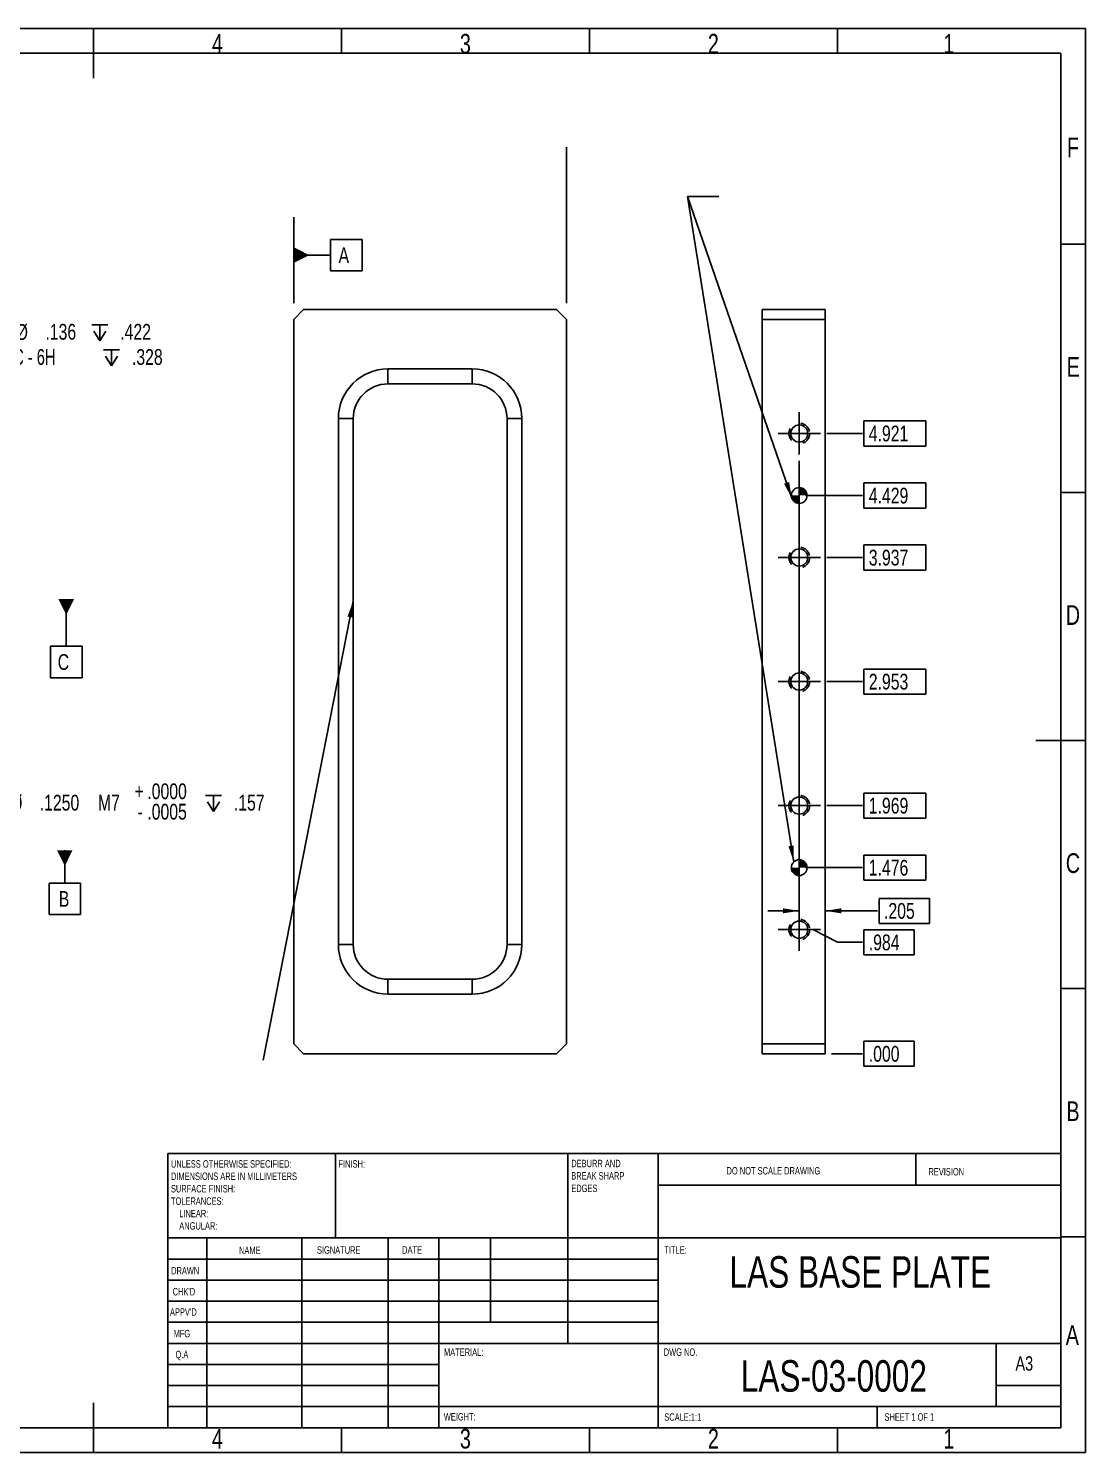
# Model space of a CAD drawing. Extents: x 0 to 16.3, y 0 to 11.5.
# Drawn here: x 7.95 to 16.34, y 0.2 to 11.5 of the extents above; entities that cross this region are included whole.
import ezdxf

# ---------------------------------------------------------------- set-up
doc = ezdxf.new("R2010")
doc.units = 0
doc.linetypes.add('SLD-DASHED', pattern=[0.075, 0.05, -0.025])
doc.linetypes.add('SLD-SOLID', pattern=[0])
doc.layers.get('0').update_dxf_attribs({"linetype": 'CONTINUOUS'})
doc.styles.add('SLDTEXTSTYLE0', font='TXT', dxfattribs={"width": 0.75})
doc.styles.add('SLDTEXTSTYLE1', font='TXT', dxfattribs={"width": 0.686449})
doc.styles.add('SLDTEXTSTYLE2', font='TXT', dxfattribs={"width": 0.6875})
doc.styles.add('SLDTEXTSTYLE3', font='TXT', dxfattribs={"width": 0.692308})
doc.styles.add('SLDTEXTSTYLE4', font='TXT', dxfattribs={"width": 0.666667})
doc.dimstyles.new('SLDDIMSTYLE1', dxfattribs={"dimtxt": 0.125, "dimasz": 0.13, "dimexe": 0, "dimexo": 0.0625, "dimgap": -0.03125, "dimtad": 0, "dimtih": 1, "dimtoh": 1, "dimdec": 3, "dimrnd": 1e-09, "dimzin": 12, "dimtxsty": 'SLDTEXTSTYLE0', "dimblk1": 'NONE', "dimblk2": 'NONE', "dimsah": 1, "dimcen": 0.09, "dimazin": 3, "dimtfac": 1, "dimtdec": 3, "dimtofl": 0, "dimtmove": 0, "dimatfit": 3, "dimtolj": 1})
doc.dimstyles.new('SLDDIMSTYLE10', dxfattribs={"dimtxt": 0.125, "dimasz": 0.13, "dimexe": 0, "dimexo": 0.0625, "dimgap": -0.03125, "dimtad": 0, "dimtih": 1, "dimtoh": 1, "dimdec": 3, "dimrnd": 1e-09, "dimzin": 12, "dimtxsty": 'SLDTEXTSTYLE0', "dimblk1": 'NONE', "dimblk2": 'NONE', "dimsah": 1, "dimcen": 0.09, "dimazin": 3, "dimtfac": 1, "dimtdec": 3, "dimtofl": 0, "dimtmove": 0, "dimatfit": 3, "dimtolj": 1})
doc.dimstyles.new('SLDDIMSTYLE3', dxfattribs={"dimtxt": 0.125, "dimasz": 0.13, "dimexe": 0, "dimexo": 0.0625, "dimgap": 0.03125, "dimtad": 0, "dimtih": 1, "dimtoh": 1, "dimdec": 3, "dimrnd": 1e-09, "dimzin": 12, "dimtxsty": 'SLDTEXTSTYLE0', "dimsah": 1, "dimcen": 0, "dimazin": 3, "dimtfac": 1, "dimtdec": 3, "dimtofl": 0, "dimtmove": 0, "dimatfit": 3, "dimtolj": 1, "dimtzin": 12})
doc.dimstyles.new('SLDDIMSTYLE4', dxfattribs={"dimtxt": 0.125, "dimasz": 0.13, "dimexe": 0, "dimexo": 0.0625, "dimgap": 0.03125, "dimtad": 0, "dimtih": 1, "dimtoh": 1, "dimdec": 4, "dimrnd": 1e-09, "dimzin": 4, "dimtxsty": 'SLDTEXTSTYLE0', "dimsah": 1, "dimcen": 0, "dimazin": 3, "dimtol": 1, "dimtm": 0.001, "dimtfac": 1, "dimtdec": 3, "dimtofl": 0, "dimtmove": 0, "dimatfit": 3, "dimtolj": 1, "dimtzin": 0})
doc.dimstyles.new('SLDDIMSTYLE5', dxfattribs={"dimtxt": 0.125, "dimasz": 0.13, "dimexe": 0, "dimexo": 0.0625, "dimgap": -0.03125, "dimtad": 0, "dimtih": 1, "dimtoh": 1, "dimdec": 3, "dimrnd": 1e-09, "dimzin": 12, "dimtxsty": 'SLDTEXTSTYLE0', "dimsah": 1, "dimcen": 0.09, "dimazin": 3, "dimtfac": 1, "dimtdec": 3, "dimtmove": 0, "dimatfit": 3, "dimtolj": 1})
doc.dimstyles.new('SLDDIMSTYLE7', dxfattribs={"dimtxt": 0.18, "dimasz": 0.13, "dimexe": 0, "dimexo": 0.0625, "dimgap": 0, "dimtad": 0, "dimtih": 1, "dimtoh": 1, "dimdec": 0, "dimrnd": 1e-09, "dimzin": 0, "dimtxsty": 'STANDARD', "dimblk1": 'NONE', "dimblk2": 'NONE', "dimsah": 1, "dimcen": 0.09, "dimazin": 3, "dimtfac": 0.13, "dimtdec": 0, "dimtofl": 0, "dimtmove": 0, "dimatfit": 3, "dimtolj": 1, "dimtzin": 0})
doc.dimstyles.new('SLDDIMSTYLE8', dxfattribs={"dimtxt": 0.18, "dimasz": 0.13, "dimexe": 0, "dimexo": 0.0625, "dimgap": 0, "dimtad": 0, "dimtih": 1, "dimtoh": 1, "dimdec": 0, "dimrnd": 1e-09, "dimzin": 0, "dimtxsty": 'STANDARD', "dimsah": 1, "dimcen": 0.09, "dimazin": 3, "dimtfac": 0.13, "dimtdec": 0, "dimtofl": 0, "dimtmove": 0, "dimatfit": 3, "dimtolj": 1, "dimtzin": 0})
doc.dimstyles.new('SLDDIMSTYLE9', dxfattribs={"dimtxt": 0.125, "dimasz": 0.13, "dimexe": 0, "dimexo": 0.0625, "dimgap": -0.03125, "dimtad": 0, "dimtih": 1, "dimtoh": 1, "dimdec": 3, "dimrnd": 1e-09, "dimzin": 4, "dimtxsty": 'SLDTEXTSTYLE0', "dimblk1": 'NONE', "dimblk2": 'NONE', "dimsah": 1, "dimcen": 0.09, "dimazin": 3, "dimtfac": 1, "dimtdec": 3, "dimtofl": 0, "dimtmove": 0, "dimatfit": 3, "dimtolj": 1})

# ---------------------------------------------------------------- blocks, each defined once
blk = doc.blocks.new('SW_NOTE_0_1')
at = {"color": 0, "linetype": 'CONTINUOUS', "attachment_point": 1, "style": 'SLDTEXTSTYLE0'}
for s, insert, char_height in [('UNLESS OTHERWISE SPECIFIED:', (0, 0.076), 0.05906), ('DIMENSIONS ARE IN MILLIMETERS', (0, -0.022), 0.05906), ('TOLERANCES:', (0, -0.219), 0.05906), ('SURFACE FINISH:', (0, -0.121), 0.05906), ('LINEAR:', (0.066, -0.318), 0.0591), ('ANGULAR:', (0.066, -0.416), 0.0591)]:
    blk.add_mtext(s, dxfattribs=dict(at, insert=insert, char_height=char_height))
blk = doc.blocks.new('SW_NOTE_0_2')
at = {"color": 0, "linetype": 'CONTINUOUS', "attachment_point": 1, "style": 'SLDTEXTSTYLE0'}
for s, insert, char_height in [('DEBURR AND', (0, 0.076), 0.0591), ('BREAK SHARP', (0, -0.022), 0.05906), ('EDGES', (0, -0.121), 0.0591)]:
    blk.add_mtext(s, dxfattribs=dict(at, insert=insert, char_height=char_height))
blk = doc.blocks.new('SW_SYMBOL_HOLE_DEPTH')
at = {"color": 0, "linetype": 'SLD-SOLID'}
for p, q in [((0, 34.4), (31.5, 34.4)), ((15.7, 34.4), (15.7, 3)), ((3.9, 21.9), (15.7, 3)), ((27.6, 21.9), (15.7, 3))]:
    blk.add_line(p, q, dxfattribs=at)
blk = doc.blocks.new('_D_10')
at = {"color": 7, "linetype": 'SLD-SOLID'}
for p, q in [((6.457, 8.331), (7.115, 8.989)), ((7.115, 8.989), (7.334, 8.989))]:
    blk.add_line(p, q, dxfattribs=at)
blk.add_solid([(6.457, 8.331), (6.563, 8.409), (6.535, 8.437)], dxfattribs=at)
at = {"color": 7, "linetype": 'SLD-SOLID', "xscale": 0.0040555664, "yscale": 0.0040555664, "zscale": 0.0040555664}
for p in [(8.45, 9.006), (8.543, 8.806)]:
    blk.add_blockref('SW_SYMBOL_HOLE_DEPTH', p, dxfattribs=at)
at = {"color": 7, "linetype": 'SLD-SOLID', "char_height": 0.125, "attachment_point": 1}
for s, insert, style in [('10 x', (7.489, 9.152), 'SLDTEXTSTYLE2'), ('%%c', (7.846, 9.15), 'SLDTEXTSTYLE0'), ('.136', (8.082, 9.152), 'SLDTEXTSTYLE0'), ('.422', (8.676, 9.152), 'SLDTEXTSTYLE0'), ('8-32 UNC - 6H', (7.396, 8.952), 'SLDTEXTSTYLE3'), ('.328', (8.769, 8.952), 'SLDTEXTSTYLE0')]:
    blk.add_mtext(s, dxfattribs=dict(at, insert=insert, style=style))
blk = doc.blocks.new('_D_11')
at = {"color": 7, "linetype": 'SLD-SOLID'}
for p, q in [((6.463, 4.869), (7.287, 5.345)), ((7.287, 5.345), (7.537, 5.345))]:
    blk.add_line(p, q, dxfattribs=at)
blk.add_solid([(6.463, 4.869), (6.586, 4.917), (6.566, 4.951)], dxfattribs=at)
at = {"color": 7, "linetype": 'SLD-SOLID', "xscale": 0.0040555664, "yscale": 0.0040555664, "zscale": 0.0040555664}
blk.add_blockref('SW_SYMBOL_HOLE_DEPTH', (9.353, 5.271), dxfattribs=at)
at = {"color": 7, "linetype": 'SLD-SOLID', "char_height": 0.125, "attachment_point": 1}
for s, insert, style in [('+', (8.79, 5.506), 'SLDTEXTSTYLE0'), ('.0000', (8.891, 5.506), 'SLDTEXTSTYLE0'), ('4 x', (7.537, 5.416), 'SLDTEXTSTYLE4'), ('%%c', (7.802, 5.414), 'SLDTEXTSTYLE0'), ('.1250', (8.037, 5.416), 'SLDTEXTSTYLE0'), ('M7', (8.499, 5.416), 'SLDTEXTSTYLE0'), ('.0005', (8.891, 5.344), 'SLDTEXTSTYLE0'), ('.157', (9.578, 5.416), 'SLDTEXTSTYLE0'), ('-', (8.813, 5.344), 'SLDTEXTSTYLE0')]:
    blk.add_mtext(s, dxfattribs=dict(at, insert=insert, style=style))
blk = doc.blocks.new('SW_DATUMTAG_0')
at = {"color": 0, "linetype": 'SLD-SOLID'}
for p, q in [((0.048, 0.485), (0.048, 0.224)), ((-0.077, -0.026), (-0.077, 0.224)), ((-0.077, 0.224), (0.173, 0.224)), ((0.173, 0.224), (0.173, -0.026)), ((0.173, -0.026), (-0.077, -0.026))]:
    blk.add_line(p, q, dxfattribs=at)
blk.add_solid([(0.11, 0.485), (-0.015, 0.485), (0.048, 0.36)], dxfattribs=at)
at = {"color": 0, "linetype": 'CONTINUOUS', "insert": (0, 0.161), "char_height": 0.125, "attachment_point": 1, "style": 'SLDTEXTSTYLE0'}
blk.add_mtext('B', dxfattribs=at)
blk = doc.blocks.new('SW_DATUMTAG_1')
at = {"color": 0, "linetype": 'SLD-SOLID'}
for p, q in [((0.068, 0.598), (0.068, 0.224)), ((-0.057, -0.026), (-0.057, 0.224)), ((-0.057, 0.224), (0.193, 0.224)), ((0.193, 0.224), (0.193, -0.026)), ((0.193, -0.026), (-0.057, -0.026))]:
    blk.add_line(p, q, dxfattribs=at)
blk.add_solid([(0.13, 0.598), (0.005, 0.598), (0.068, 0.473)], dxfattribs=at)
at = {"color": 0, "linetype": 'CONTINUOUS', "insert": (0, 0.161), "char_height": 0.125, "attachment_point": 1, "style": 'SLDTEXTSTYLE0'}
blk.add_mtext('C', dxfattribs=at)
blk = doc.blocks.new('SW_DATUMTAG_2')
at = {"color": 0, "linetype": 'SLD-SOLID'}
for p, q in [((-0.356, -0.281), (-0.356, 0.287)), ((-0.063, -0.026), (-0.063, 0.224)), ((-0.063, 0.224), (0.187, 0.224)), ((0.187, 0.224), (0.187, -0.026)), ((-0.356, 0.099), (-0.063, 0.099)), ((0.187, -0.026), (-0.063, -0.026))]:
    blk.add_line(p, q, dxfattribs=at)
blk.add_solid([(-0.356, 0.037), (-0.356, 0.162), (-0.231, 0.099)], dxfattribs=at)
at = {"color": 0, "linetype": 'CONTINUOUS', "insert": (0, 0.161), "char_height": 0.125, "attachment_point": 1, "style": 'SLDTEXTSTYLE0'}
blk.add_mtext('A', dxfattribs=at)
blk = doc.blocks.new('_D_13')
at = {"color": 7, "linetype": 'SLD-SOLID'}
for p, q in [((14.58, 3.262), (14.58, 3.461)), ((14.58, 3.461), (14.979, 3.461)), ((14.979, 3.461), (14.979, 3.262)), ((14.321, 3.361), (14.567, 3.361)), ((14.979, 3.262), (14.58, 3.262))]:
    blk.add_line(p, q, dxfattribs=at)
at = {"color": 7, "linetype": 'SLD-SOLID', "insert": (14.618, 3.423), "char_height": 0.125, "attachment_point": 1, "style": 'SLDTEXTSTYLE0'}
blk.add_mtext('.000', dxfattribs=at)
blk = doc.blocks.new('_NONE')
blk = doc.blocks.new('_D_14')
at = {"color": 7, "linetype": 'SLD-SOLID'}
for p, q in [((14.173, 4.346), (14.116, 4.346)), ((14.37, 4.245), (14.173, 4.346)), ((14.58, 4.146), (14.58, 4.345)), ((14.58, 4.345), (14.979, 4.345)), ((14.979, 4.345), (14.979, 4.146)), ((14.37, 4.245), (14.567, 4.245)), ((14.979, 4.146), (14.58, 4.146))]:
    blk.add_line(p, q, dxfattribs=at)
at = {"color": 7, "linetype": 'SLD-SOLID', "insert": (14.618, 4.307), "char_height": 0.125, "attachment_point": 1, "style": 'SLDTEXTSTYLE0'}
blk.add_mtext('.984', dxfattribs=at)
blk = doc.blocks.new('_D_15')
at = {"color": 7, "linetype": 'SLD-SOLID'}
for p, q in [((14.58, 4.739), (14.58, 4.937)), ((14.58, 4.937), (15.071, 4.937)), ((15.071, 4.937), (15.071, 4.739)), ((14.116, 4.838), (14.567, 4.838)), ((15.071, 4.739), (14.58, 4.739))]:
    blk.add_line(p, q, dxfattribs=at)
at = {"color": 7, "linetype": 'SLD-SOLID', "insert": (14.618, 4.9), "char_height": 0.125, "attachment_point": 1, "style": 'SLDTEXTSTYLE0'}
blk.add_mtext('1.476', dxfattribs=at)
blk = doc.blocks.new('_D_16')
at = {"color": 7, "linetype": 'SLD-SOLID'}
for p, q in [((14.58, 5.231), (14.58, 5.429)), ((14.58, 5.429), (15.071, 5.429)), ((15.071, 5.429), (15.071, 5.231)), ((14.284, 5.33), (14.567, 5.33)), ((15.071, 5.231), (14.58, 5.231))]:
    blk.add_line(p, q, dxfattribs=at)
at = {"color": 7, "linetype": 'SLD-SOLID', "insert": (14.618, 5.392), "char_height": 0.125, "attachment_point": 1, "style": 'SLDTEXTSTYLE0'}
blk.add_mtext('1.969', dxfattribs=at)
blk = doc.blocks.new('_D_17')
at = {"color": 7, "linetype": 'SLD-SOLID'}
for p, q in [((14.58, 6.215), (14.58, 6.413)), ((14.58, 6.413), (15.071, 6.413)), ((15.071, 6.413), (15.071, 6.215)), ((14.284, 6.314), (14.567, 6.314)), ((15.071, 6.215), (14.58, 6.215))]:
    blk.add_line(p, q, dxfattribs=at)
at = {"color": 7, "linetype": 'SLD-SOLID', "insert": (14.618, 6.376), "char_height": 0.125, "attachment_point": 1, "style": 'SLDTEXTSTYLE0'}
blk.add_mtext('2.953', dxfattribs=at)
blk = doc.blocks.new('_D_18')
at = {"color": 7, "linetype": 'SLD-SOLID'}
for p, q in [((14.58, 7.199), (14.58, 7.398)), ((14.58, 7.398), (15.071, 7.398)), ((15.071, 7.398), (15.071, 7.199)), ((14.284, 7.298), (14.567, 7.298)), ((15.071, 7.199), (14.58, 7.199))]:
    blk.add_line(p, q, dxfattribs=at)
at = {"color": 7, "linetype": 'SLD-SOLID', "insert": (14.618, 7.36), "char_height": 0.125, "attachment_point": 1, "style": 'SLDTEXTSTYLE0'}
blk.add_mtext('3.937', dxfattribs=at)
blk = doc.blocks.new('_D_19')
at = {"color": 7, "linetype": 'SLD-SOLID'}
for p, q in [((14.58, 7.691), (14.58, 7.89)), ((14.58, 7.89), (15.071, 7.89)), ((15.071, 7.89), (15.071, 7.691)), ((14.116, 7.791), (14.567, 7.791)), ((15.071, 7.691), (14.58, 7.691))]:
    blk.add_line(p, q, dxfattribs=at)
at = {"color": 7, "linetype": 'SLD-SOLID', "insert": (14.618, 7.852), "char_height": 0.125, "attachment_point": 1, "style": 'SLDTEXTSTYLE0'}
blk.add_mtext('4.429', dxfattribs=at)
blk = doc.blocks.new('_D_20')
at = {"color": 7, "linetype": 'SLD-SOLID'}
for p, q in [((14.58, 8.183), (14.58, 8.382)), ((14.58, 8.382), (15.071, 8.382)), ((15.071, 8.382), (15.071, 8.183)), ((14.284, 8.283), (14.567, 8.283)), ((15.071, 8.183), (14.58, 8.183))]:
    blk.add_line(p, q, dxfattribs=at)
at = {"color": 7, "linetype": 'SLD-SOLID', "insert": (14.618, 8.345), "char_height": 0.125, "attachment_point": 1, "style": 'SLDTEXTSTYLE0'}
blk.add_mtext('4.921', dxfattribs=at)
blk = doc.blocks.new('_D_21')
at = {"color": 7, "linetype": 'SLD-SOLID'}
for p, q in [((14.066, 8.065), (14.066, 4.37)), ((14.701, 4.395), (14.701, 4.594)), ((14.701, 4.594), (15.1, 4.594)), ((15.1, 4.594), (15.1, 4.395)), ((14.066, 4.495), (13.816, 4.495)), ((14.271, 4.495), (14.688, 4.495)), ((15.1, 4.395), (14.701, 4.395))]:
    blk.add_line(p, q, dxfattribs=at)
for points in [[(14.066, 4.495), (13.936, 4.515), (13.936, 4.475)], [(14.271, 4.495), (14.401, 4.475), (14.401, 4.515)]]:
    blk.add_solid(points, dxfattribs=at)
at = {"color": 7, "linetype": 'SLD-SOLID', "insert": (14.739, 4.557), "char_height": 0.125, "attachment_point": 1, "style": 'SLDTEXTSTYLE0'}
blk.add_mtext('.205', dxfattribs=at)
blk = doc.blocks.new('SW_CENTERMARKSYMBOL_5')
at = {"color": 0, "linetype": 'SLD-SOLID'}
for p, q in [((0, 0.1), (0, 0.168)), ((-0.1, 0), (-0.168, 0)), ((0, 0), (-0.1, 0)), ((0, 0), (0, 0.1)), ((0, 0), (0, -0.1)), ((0, 0), (0.1, 0)), ((0.1, 0), (0.168, 0)), ((0, -0.1), (0, -0.168))]:
    blk.add_line(p, q, dxfattribs=at)
blk = doc.blocks.new('SW_CENTERMARKSYMBOL_6')
at = {"color": 0, "linetype": 'SLD-SOLID'}
for p, q in [((0, 0.1), (0, 0.168)), ((-0.1, 0), (-0.168, 0)), ((0, 0), (-0.1, 0)), ((0, 0), (0, 0.1)), ((0, 0), (0, -0.1)), ((0, 0), (0.1, 0)), ((0.1, 0), (0.168, 0)), ((0, -0.1), (0, -0.168))]:
    blk.add_line(p, q, dxfattribs=at)
blk = doc.blocks.new('SW_CENTERMARKSYMBOL_7')
at = {"color": 0, "linetype": 'SLD-SOLID'}
for p, q in [((0, 0.1), (0, 0.168)), ((-0.1, 0), (-0.168, 0)), ((0, 0), (-0.1, 0)), ((0, 0), (0, 0.1)), ((0, 0), (0, -0.1)), ((0, 0), (0.1, 0)), ((0.1, 0), (0.168, 0)), ((0, -0.1), (0, -0.168))]:
    blk.add_line(p, q, dxfattribs=at)
blk = doc.blocks.new('SW_CENTERMARKSYMBOL_8')
at = {"color": 0, "linetype": 'SLD-SOLID'}
for p, q in [((0, 0.1), (0, 0.168)), ((-0.1, 0), (-0.168, 0)), ((0, 0), (-0.1, 0)), ((0, 0), (0, 0.1)), ((0, 0), (0, -0.1)), ((0, 0), (0.1, 0)), ((0.1, 0), (0.168, 0)), ((0, -0.1), (0, -0.168))]:
    blk.add_line(p, q, dxfattribs=at)
blk = doc.blocks.new('SW_CENTERMARKSYMBOL_9')
at = {"color": 0, "linetype": 'SLD-SOLID'}
for p, q in [((0, 0.1), (0, 0.168)), ((-0.1, 0), (-0.168, 0)), ((0, 0), (-0.1, 0)), ((0, 0), (0, 0.1)), ((0, 0), (0, -0.1)), ((0, 0), (0.1, 0)), ((0.1, 0), (0.168, 0)), ((0, -0.1), (0, -0.168))]:
    blk.add_line(p, q, dxfattribs=at)
blk = doc.blocks.new('*U51')
at = {"color": 0, "linetype": 'CONTINUOUS'}
for points in [[(0, 0), (0, 0.062), (0.012, 0)], [(0.012, 0), (0, 0.062), (0.012, 0.061)], [(0.012, 0), (0.012, 0.061), (0.024, 0)], [(0.024, 0), (0.012, 0.061), (0.024, 0.058)], [(0.024, 0), (0.024, 0.058), (0.035, 0)], [(0.035, 0), (0.024, 0.058), (0.035, 0.052)], [(0.035, 0), (0.035, 0.052), (0.044, 0)], [(0.044, 0), (0.035, 0.052), (0.044, 0.044)], [(0.044, 0), (0.044, 0.044), (0.052, 0)], [(0.052, 0), (0.044, 0.044), (0.052, 0.035)], [(0.052, 0), (0.052, 0.035), (0.058, 0)], [(0.058, 0), (0.052, 0.035), (0.058, 0.024)], [(0.058, 0), (0.058, 0.024), (0.061, 0)], [(0.061, 0), (0.058, 0.024), (0.061, 0.012)], [(0.061, 0), (0.061, 0.012), (0.062, 0)]]:
    blk.add_solid(points, dxfattribs=at)
blk = doc.blocks.new('*U52')
at = {"color": 0, "linetype": 'CONTINUOUS'}
for points in [[(-0.062, -0.011), (-0.062, 0), (-0.062, 0)], [(-0.062, -0.011), (-0.062, 0), (-0.059, -0.021)], [(-0.059, -0.021), (-0.062, 0), (-0.059, 0)], [(-0.059, -0.021), (-0.059, 0), (-0.054, -0.031)], [(-0.054, -0.031), (-0.059, 0), (-0.054, 0)], [(-0.054, -0.031), (-0.054, 0), (-0.048, -0.04)], [(-0.048, -0.04), (-0.054, 0), (-0.048, 0)], [(-0.048, -0.04), (-0.048, 0), (-0.04, -0.048)], [(-0.04, -0.048), (-0.048, 0), (-0.04, 0)], [(-0.04, -0.048), (-0.04, 0), (-0.031, -0.054)], [(-0.031, -0.054), (-0.04, 0), (-0.031, 0)], [(-0.031, -0.054), (-0.031, 0), (-0.021, -0.059)], [(-0.021, -0.059), (-0.031, 0), (-0.021, 0)], [(-0.021, -0.059), (-0.021, 0), (-0.011, -0.062)], [(-0.011, -0.062), (-0.021, 0), (-0.011, 0)], [(-0.011, -0.062), (-0.011, 0), (0, -0.062)], [(0, -0.062), (-0.011, 0), (0, 0)]]:
    blk.add_solid(points, dxfattribs=at)
blk = doc.blocks.new('SW_DOWELSYMBOL_2')
at = {"color": 0, "linetype": 'CONTINUOUS'}
blk.add_circle((0, 0), 0.0625, dxfattribs=at)
for name in ['*U52', '*U51']:
    blk.add_blockref(name, (0, 0), dxfattribs=at)
blk = doc.blocks.new('*U53')
at = {"color": 0, "linetype": 'CONTINUOUS'}
for points in [[(0, 0), (0, 0.062), (0.012, 0)], [(0.012, 0), (0, 0.062), (0.012, 0.061)], [(0.012, 0), (0.012, 0.061), (0.024, 0)], [(0.024, 0), (0.012, 0.061), (0.024, 0.058)], [(0.024, 0), (0.024, 0.058), (0.035, 0)], [(0.035, 0), (0.024, 0.058), (0.035, 0.052)], [(0.035, 0), (0.035, 0.052), (0.044, 0)], [(0.044, 0), (0.035, 0.052), (0.044, 0.044)], [(0.044, 0), (0.044, 0.044), (0.052, 0)], [(0.052, 0), (0.044, 0.044), (0.052, 0.035)], [(0.052, 0), (0.052, 0.035), (0.058, 0)], [(0.058, 0), (0.052, 0.035), (0.058, 0.024)], [(0.058, 0), (0.058, 0.024), (0.061, 0)], [(0.061, 0), (0.058, 0.024), (0.061, 0.012)], [(0.061, 0), (0.061, 0.012), (0.062, 0)]]:
    blk.add_solid(points, dxfattribs=at)
blk = doc.blocks.new('*U54')
at = {"color": 0, "linetype": 'CONTINUOUS'}
for points in [[(-0.062, -0.011), (-0.062, 0), (-0.062, 0)], [(-0.062, -0.011), (-0.062, 0), (-0.059, -0.021)], [(-0.059, -0.021), (-0.062, 0), (-0.059, 0)], [(-0.059, -0.021), (-0.059, 0), (-0.054, -0.031)], [(-0.054, -0.031), (-0.059, 0), (-0.054, 0)], [(-0.054, -0.031), (-0.054, 0), (-0.048, -0.04)], [(-0.048, -0.04), (-0.054, 0), (-0.048, 0)], [(-0.048, -0.04), (-0.048, 0), (-0.04, -0.048)], [(-0.04, -0.048), (-0.048, 0), (-0.04, 0)], [(-0.04, -0.048), (-0.04, 0), (-0.031, -0.054)], [(-0.031, -0.054), (-0.04, 0), (-0.031, 0)], [(-0.031, -0.054), (-0.031, 0), (-0.021, -0.059)], [(-0.021, -0.059), (-0.031, 0), (-0.021, 0)], [(-0.021, -0.059), (-0.021, 0), (-0.011, -0.062)], [(-0.011, -0.062), (-0.021, 0), (-0.011, 0)], [(-0.011, -0.062), (-0.011, 0), (0, -0.062)], [(0, -0.062), (-0.011, 0), (0, 0)]]:
    blk.add_solid(points, dxfattribs=at)
blk = doc.blocks.new('SW_DOWELSYMBOL_3')
at = {"color": 0, "linetype": 'CONTINUOUS'}
blk.add_circle((0, 0), 0.0625, dxfattribs=at)
for name in ['*U54', '*U53']:
    blk.add_blockref(name, (0, 0), dxfattribs=at)

msp = doc.modelspace()

# ---------------------------------------------------------------- linework, layer by layer
at = {"color": 7, "linetype": 'SLD-SOLID'}
for p, q in [((0.59055, 11.49606), (16.33858, 11.49606)), ((8.46457, 11.49606), (8.46457, 11.10236)), ((8.46457, 11.29921), (8.46457, 11.49606)), ((10.43307, 11.29921), (10.43307, 11.49606)), ((12.40157, 11.29921), (12.40157, 11.49606)), ((14.37008, 11.29921), (14.37008, 11.49606)), ((16.33858, 11.49606), (16.33858, 0.19685)), ((0.7874, 11.29921), (16.14173, 11.29921)), ((16.14173, 11.29921), (16.14173, 0.3937)), ((16.14173, 9.78346), (16.33858, 9.78346)), ((10.13206, 9.26694), (10.05332, 9.1882)), ((12.13994, 9.26694), (10.13206, 9.26694)), ((12.21868, 9.1882), (12.13994, 9.26694)), ((13.77081, 9.26694), (14.27081, 9.26694)), ((13.77081, 9.1882), (13.77081, 9.26694)), ((14.27081, 9.26694), (14.27081, 9.1882)), ((10.05332, 9.1882), (10.05332, 3.44017)), ((12.21868, 3.44017), (12.21868, 9.1882)), ((14.27081, 9.1882), (13.77081, 9.1882)), ((13.77081, 3.44017), (13.77081, 9.1882)), ((14.27081, 3.44017), (14.27081, 9.1882)), ((10.80136, 8.7945), (11.47065, 8.7945)), ((10.80136, 8.67639), (10.80136, 8.7945)), ((11.47065, 8.67639), (11.47065, 8.7945)), ((11.47065, 8.67639), (10.80136, 8.67639)), ((10.40766, 4.22757), (10.40766, 8.4008)), ((10.52577, 8.4008), (10.40766, 8.4008)), ((10.52577, 8.4008), (10.52577, 4.22757)), ((11.74624, 8.4008), (11.86435, 8.4008)), ((11.74624, 4.22757), (11.74624, 8.4008)), ((11.86435, 8.4008), (11.86435, 4.22757)), ((16.14173, 7.81496), (16.33858, 7.81496)), ((16.33858, 5.84646), (15.94488, 5.84646)), ((16.14173, 5.84646), (16.33858, 5.84646)), ((10.40766, 4.22757), (10.52577, 4.22757)), ((11.86435, 4.22757), (11.74624, 4.22757)), ((10.80136, 3.83387), (10.80136, 3.95198)), ((10.80136, 3.95198), (11.47065, 3.95198)), ((11.47065, 3.83387), (11.47065, 3.95198)), ((16.14173, 3.87795), (16.33858, 3.87795)), ((11.47065, 3.83387), (10.80136, 3.83387)), ((10.05332, 3.44017), (10.13206, 3.36143)), ((12.13994, 3.36143), (12.21868, 3.44017)), ((13.77081, 3.44017), (14.27081, 3.44017)), ((13.77081, 3.36143), (13.77081, 3.44017)), ((14.27081, 3.44017), (14.27081, 3.36143)), ((10.13206, 3.36143), (12.13994, 3.36143)), ((14.27081, 3.36143), (13.77081, 3.36143)), ((9.05512, 2.5689), (16.14173, 2.5689)), ((9.05512, 2.5689), (9.05512, 0.3937)), ((10.38583, 1.89961), (10.38583, 2.5689)), ((12.22835, 2.5689), (12.22835, 1.06299)), ((12.94488, 2.5689), (12.94488, 0.3937)), ((14.99213, 2.31791), (14.99213, 2.5689)), ((16.14173, 2.31791), (12.94488, 2.31791)), ((16.14173, 1.89961), (9.05512, 1.89961)), ((9.3622, 1.89961), (9.3622, 0.3937)), ((10.11775, 1.89961), (10.11775, 0.3937)), ((10.80311, 1.89961), (10.80311, 0.3937)), ((11.20472, 0.3937), (11.20472, 1.89961)), ((11.61417, 1.23031), (11.61417, 1.89961)), ((16.14173, 1.90945), (16.33858, 1.90945)), ((12.94488, 1.73228), (9.05512, 1.73228)), ((12.94488, 1.56496), (9.05512, 1.56496)), ((12.94488, 1.39764), (9.05512, 1.39764)), ((12.94488, 1.23031), (9.05512, 1.23031)), ((11.20472, 1.06299), (9.05512, 1.06299)), ((11.20472, 1.06299), (16.14173, 1.06299)), ((15.62992, 0.56102), (15.62992, 1.06299)), ((11.20472, 0.89567), (9.05512, 0.89567)), ((11.20472, 0.72835), (9.05512, 0.72835)), ((16.14173, 0.72835), (15.62992, 0.72835)), ((8.46457, 0.19685), (8.46457, 0.59055)), ((9.05512, 0.56102), (16.14173, 0.56102)), ((14.68504, 0.3937), (14.68504, 0.56102)), ((16.14173, 0.3937), (0.7874, 0.3937)), ((8.46457, 0.3937), (8.46457, 0.19685)), ((10.43307, 0.3937), (10.43307, 0.19685)), ((12.40157, 0.3937), (12.40157, 0.19685)), ((14.37008, 0.3937), (14.37008, 0.19685)), ((16.33858, 0.19685), (0.59055, 0.19685))]:
    msp.add_line(p, q, dxfattribs=at)
at = {"color": 7, "linetype": 'SLD-DASHED'}
for centre in [(14.06608, 8.28269), (14.06608, 8.28269), (14.06608, 7.29843), (14.06608, 7.29843), (14.06608, 6.31418), (14.06608, 6.31418), (14.06608, 5.32993), (14.06608, 5.32993), (14.06608, 4.34568), (14.06608, 4.34568)]:
    msp.add_circle(centre, 0.082, dxfattribs=at)
at = {"color": 7, "linetype": 'SLD-SOLID'}
for centre, radius in [((14.06608, 8.28269), 0.068), ((14.06608, 7.79056), 0.0625), ((14.06608, 7.29843), 0.068), ((14.06608, 6.31418), 0.068), ((14.06608, 5.32993), 0.068), ((14.06608, 4.8378), 0.0625), ((14.06608, 4.34568), 0.068)]:
    msp.add_circle(centre, radius, dxfattribs=at)
for centre, radius, start, end in [((10.80136, 8.4008), 0.3937, 90, 180), ((11.47065, 8.4008), 0.3937, 0, 90), ((10.80136, 8.4008), 0.27559, 90, 180), ((11.47065, 8.4008), 0.27559, 0, 90), ((10.80136, 4.22757), 0.3937, 180, 270), ((10.80136, 4.22757), 0.27559, 180, 270), ((11.47065, 4.22757), 0.3937, 270, 0), ((11.47065, 4.22757), 0.27559, 270, 0)]:
    msp.add_arc(centre, radius, start, end, dxfattribs=at)

# ---------------------------------------------------------------- block references
at = {"color": 7, "linetype": 'CONTINUOUS'}
for name, p in [('SW_DATUMTAG_2', (10.40909, 9.59836)), ('SW_CENTERMARKSYMBOL_6', (14.06608, 8.28269)), ('SW_DOWELSYMBOL_3', (14.06608, 7.79056)), ('SW_CENTERMARKSYMBOL_5', (14.06608, 7.29843)), ('SW_DATUMTAG_1', (8.17964, 6.37065)), ('SW_CENTERMARKSYMBOL_7', (14.06608, 6.31418)), ('SW_CENTERMARKSYMBOL_8', (14.06608, 5.32993)), ('SW_DATUMTAG_0', (8.18802, 4.49117)), ('SW_DOWELSYMBOL_2', (14.06608, 4.8378)), ('SW_CENTERMARKSYMBOL_9', (14.06608, 4.34568)), ('SW_NOTE_0_1', (9.07849, 2.44045)), ('SW_NOTE_0_2', (12.25627, 2.44368))]:
    msp.add_blockref(name, p, dxfattribs=at)

# ---------------------------------------------------------------- texts
for s, insert, char_height, attachment_point, style in [('4', (9.44725, 11.45317), 0.15625, 2, 'SLDTEXTSTYLE0'), ('3', (11.41575, 11.45317), 0.15625, 2, 'SLDTEXTSTYLE0'), ('2', (13.38425, 11.45317), 0.15625, 2, 'SLDTEXTSTYLE0'), ('1', (15.25433, 11.45317), 0.15625, 2, 'SLDTEXTSTYLE0'), ('F', (16.23849, 10.63081), 0.15625, 2, 'SLDTEXTSTYLE0'), ('E', (16.24046, 8.88868), 0.15625, 2, 'SLDTEXTSTYLE0'), ('D', (16.23829, 6.92018), 0.15625, 2, 'SLDTEXTSTYLE0'), ('C', (16.23853, 4.95168), 0.15625, 2, 'SLDTEXTSTYLE0'), ('B', (16.239, 2.98317), 0.15625, 2, 'SLDTEXTSTYLE0'), ('FINISH:', (10.40832, 2.51651), 0.059055, 1, 'SLDTEXTSTYLE0'), ('DO NOT SCALE DRAWING', (13.48877, 2.46193), 0.0590551, 1, 'SLDTEXTSTYLE0'), ('REVISION', (15.09164, 2.45413), 0.059055, 1, 'SLDTEXTSTYLE0'), ('NAME', (9.61899, 1.83077), 0.059055, 1, 'SLDTEXTSTYLE0'), ('SIGNATURE', (10.23754, 1.83314), 0.059055, 1, 'SLDTEXTSTYLE0'), ('DATE', (10.91396, 1.83371), 0.059055, 1, 'SLDTEXTSTYLE0'), ('TITLE:', (12.99568, 1.83371), 0.059055, 1, 'SLDTEXTSTYLE0'), ('LAS BASE PLATE', (14.55113, 1.75479), 0.25, 2, 'SLDTEXTSTYLE0'), ('DRAWN', (9.08045, 1.66869), 0.059055, 1, 'SLDTEXTSTYLE1'), ("CHK'D", (9.0921, 1.50244), 0.059055, 1, 'SLDTEXTSTYLE0'), ("APPV'D", (9.07093, 1.34118), 0.059055, 1, 'SLDTEXTSTYLE0'), ('MFG', (9.09937, 1.16991), 0.059055, 1, 'SLDTEXTSTYLE0'), ('A', (16.23385, 1.20711), 0.15625, 2, 'SLDTEXTSTYLE0'), ('MATERIAL:', (11.2459, 1.02307), 0.059055, 1, 'SLDTEXTSTYLE0'), ('DWG NO.', (12.99028, 1.02307), 0.059055, 1, 'SLDTEXTSTYLE0'), ('Q.A', (9.11453, 1.00412), 0.059055, 1, 'SLDTEXTSTYLE0'), ('LAS-03-0002', (14.34084, 0.92941), 0.25, 2, 'SLDTEXTSTYLE0'), ('A3', (15.78233, 0.96088), 0.114583, 1, 'SLDTEXTSTYLE0'), ('WEIGHT:', (11.2448, 0.50982), 0.059, 1, 'SLDTEXTSTYLE0'), ('SCALE:1:1', (12.99504, 0.50788), 0.059055, 1, 'SLDTEXTSTYLE0'), ('SHEET 1 OF 1', (14.74324, 0.50788), 0.0590551, 1, 'SLDTEXTSTYLE2'), ('4', (9.44725, 0.38475), 0.15625, 2, 'SLDTEXTSTYLE0'), ('3', (11.41575, 0.38475), 0.15625, 2, 'SLDTEXTSTYLE0'), ('2', (13.38425, 0.38475), 0.15625, 2, 'SLDTEXTSTYLE0'), ('1', (15.25433, 0.38475), 0.15625, 2, 'SLDTEXTSTYLE0')]:
    msp.add_mtext(s, dxfattribs=dict(at, insert=insert, char_height=char_height, attachment_point=attachment_point, style=style))

# ---------------------------------------------------------------- dimensions: what is measured, and where the dimension line sits
at = {"color": 7, "linetype": 'SLD-SOLID'}
for p1, p2, text, dimstyle, picture, middle in [((6.36097, 8.2346), (6.45713, 8.33077), '10 x <> {\\fGDT;x} .422\\P8-32 UNC - 6H {\\fGDT;x} .328\\P', 'SLDDIMSTYLE3', '_D_10', (8.24387, 8.98889)), ((6.35492, 4.80655), (6.46318, 4.86905), '4 x <> {\\fGDT;x} .157\\P', 'SLDDIMSTYLE4', '_D_11', (8.7189, 5.34468))]:
    dim = msp.add_diameter_dim_2p(p1=p1, p2=p2, text=text, dimstyle=dimstyle, dxfattribs=at)
    dim.commit()
    dim.dimension.update_dxf_attribs({"geometry": picture, "text_midpoint": middle, "dimtype": 163})
for feature_location, offset, origin, dimstyle, picture, middle in [((14.23408, 8.28269), (0.33291, 0), (14.27081, 3.36143), 'SLDDIMSTYLE10', '_D_20', (14.82559, 8.28269)), ((14.06608, 7.79056), (0.50091, 0), (14.27081, 3.36143), 'SLDDIMSTYLE1', '_D_19', (14.82559, 7.79056)), ((14.23408, 7.29843), (0.33291, 0), (14.27081, 3.36143), 'SLDDIMSTYLE1', '_D_18', (14.82559, 7.29843)), ((14.23408, 6.31418), (0.33291, 0), (14.27081, 3.36143), 'SLDDIMSTYLE1', '_D_17', (14.82559, 6.31418)), ((14.234081, 5.32993), (0.332912, 0), (14.270805, 3.361426), 'SLDDIMSTYLE1', '_D_16', (14.825587, 5.32993)), ((14.06608, 4.8378), (0.50091, 0), (14.27081, 3.36143), 'SLDDIMSTYLE1', '_D_15', (14.82559, 4.8378)), ((14.06608, 4.34568), (0.50091, -0.10021), (14.27081, 3.36143), 'SLDDIMSTYLE1', '_D_14', (14.77941, 4.24547)), ((14.2708050607, 3.3614258795), (0.2961878202, 0), (14.2708050607, 3.3614258795), 'SLDDIMSTYLE9', '_D_13', (14.7794060737, 3.3614258795))]:
    dim = msp.add_ordinate_dim(feature_location=feature_location, offset=offset, dtype=0, origin=origin, dimstyle=dimstyle, dxfattribs=at)
    dim.commit()
    dim.dimension.update_dxf_attribs({"geometry": picture, "text_midpoint": middle})
dim = msp.add_linear_dim(base=(14.27081, 4.49462), p1=(14.06608, 8.11469), p2=(14.27081, 3.44017), dimstyle='SLDDIMSTYLE5', dxfattribs=at)
dim.commit()
dim.dimension.update_dxf_attribs({"geometry": '_D_21', "text_midpoint": (14.90073, 4.49462), "dimtype": 160})

# ---------------------------------------------------------------- leaders
at = {"color": 7, "linetype": 'SLD-SOLID', "has_arrowhead": 0}
for points in [[(12.21868, 9.31694), (12.21868, 10.55527)], [(10.05332, 9.31603), (10.05332, 9.99837)]]:
    msp.add_leader(points, dimstyle='SLDDIMSTYLE7', dxfattribs=at)
at = {"color": 7, "linetype": 'SLD-SOLID'}
for points in [[(14.00779, 7.76801), (13.17776, 10.16214), (13.42776, 10.16214)], [(14.02198, 4.88209), (13.17776, 10.16214), (13.42776, 10.16214)], [(10.52577, 6.95303), (9.80997, 3.3089)]]:
    msp.add_leader(points, dimstyle='SLDDIMSTYLE8', dxfattribs=at)

doc.saveas('drawing.dxf')
